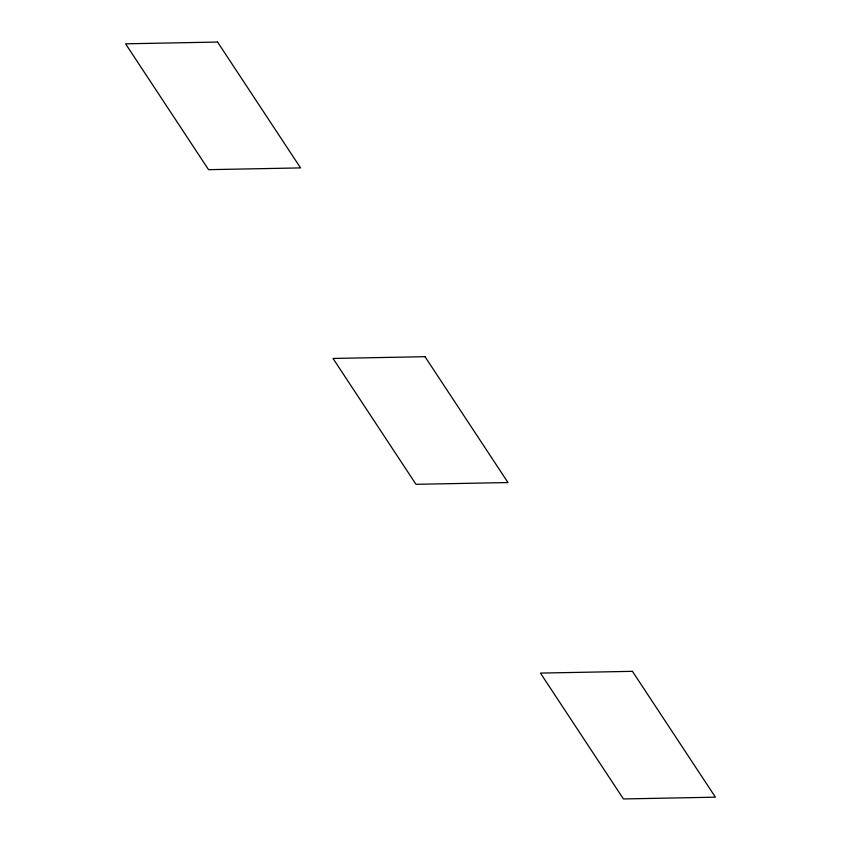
<?xml version="1.0" encoding="UTF-8"?>
<svg xmlns="http://www.w3.org/2000/svg" width="841" height="841" viewBox="0 0 841 841"><rect width="100%" height="100%" fill="white"/><g stroke="black" fill="none" stroke-linecap="round" stroke-linejoin="round"><path stroke-width="1.26" d="M217.577 42.05L125.582 43.816L208.557 169.672L300.552 167.906L217.577 42.05M425.01 356.689L333.015 358.455L415.99 484.311L507.985 482.545L425.01 356.689M632.443 671.328L540.448 673.094L623.423 798.95L715.418 797.184L632.443 671.328"/></g></svg>
